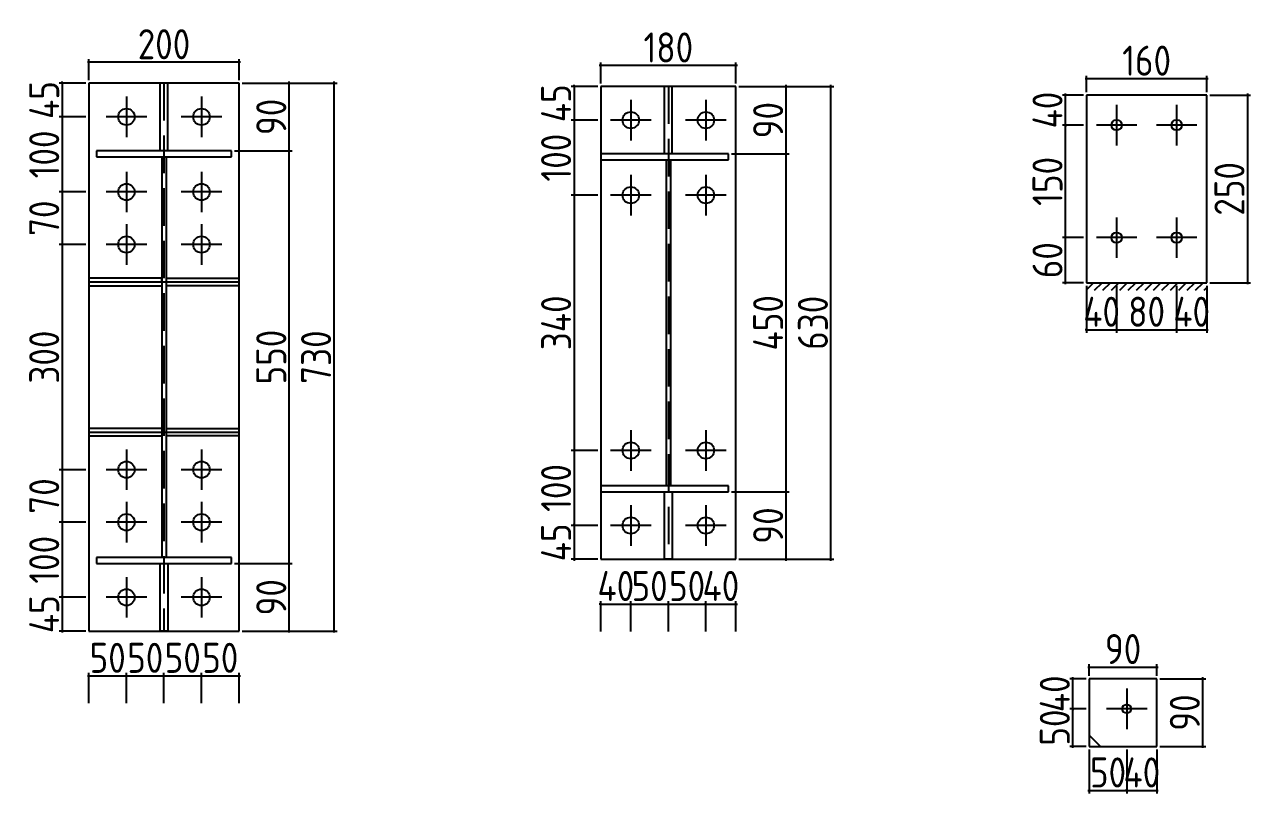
# Model space of a CAD drawing. Extents: x 102162 to 621267, y -39398 to 328893.
# Drawn here: x 385919 to 394087, y 300037 to 305159 of the extents above; entities that cross this region are included whole.
import ezdxf

# ---------------------------------------------------------------- set-up
doc = ezdxf.new("R2010")
doc.units = 0
doc.header["$LTSCALE"] = 1000
doc.header["$MEASUREMENT"] = 0
doc.linetypes.add('DASH', pattern=[0.35, 0.25, -0.1])
doc.styles.get("Standard").update_dxf_attribs({"font": 'gbenor.shx', "bigfont": 'gbcbig.shx'})
doc.dimstyles.get("Standard").update_dxf_attribs({"dimscale": 100, "dimtxt": 3.5, "dimasz": 1, "dimexe": 2.5, "dimexo": 3, "dimgap": 1.5, "dimtad": 1, "dimdec": 0, "dimzin": 0, "dimdsep": 46, "dimtxsty": 'Standard', "dimblk": 'ARCHTICK', "dimcen": 0.09, "dimadec": 0, "dimazin": 0, "dimtfac": 1, "dimtdec": 0, "dimtix": 1, "dimtmove": 2, "dimatfit": 3, "dimfxl": 1, "dimtolj": 1, "dimtzin": 0, "dimarcsym": 0})

# ---------------------------------------------------------------- blocks, each defined once
blk = doc.blocks.new('_ArchTick')
at = {"color": 0, "linetype": 'ByBlock', "const_width": 0.4}
blk.add_lwpolyline([(-0.5, -0.5), (0.5, 0.5)], dxfattribs=at)
blk = doc.blocks.new('*D1405')
at = {"color": 0, "lineweight": -2}
for p, q in [((386337.9, 300820.6), (386607.9, 300820.6)), ((386347.9, 300638.6), (386347.9, 300840.6)), ((386597.9, 300638.6), (386597.9, 300840.6))]:
    blk.add_line(p, q, dxfattribs=at)
at = {"layer": 'Defpoints', "color": 0}
for p in [(386597.9, 300820.6), (386347.9, 300618.6), (386597.9, 300618.6)]:
    blk.add_point(p, dxfattribs=at)
at = {"color": 0, "lineweight": -2, "xscale": 10, "yscale": 10, "zscale": 10, "rotation": 180}
blk.add_blockref('_ArchTick', (386347.9, 300820.6), dxfattribs=at)
at = {"color": 0, "lineweight": -2, "xscale": 10, "yscale": 10, "zscale": 10}
blk.add_blockref('_ArchTick', (386597.9, 300820.6), dxfattribs=at)
at = {"color": 0, "insert": (386472.9, 300940.6), "char_height": 200, "attachment_point": 5}
blk.add_mtext('\\A1;50', dxfattribs=at)
blk = doc.blocks.new('*D1406')
at = {"color": 0, "lineweight": -2}
for p, q in [((386587.9, 300820.6), (386857.9, 300820.6)), ((386597.9, 300638.6), (386597.9, 300840.6)), ((386847.9, 300638.6), (386847.9, 300840.6))]:
    blk.add_line(p, q, dxfattribs=at)
at = {"layer": 'Defpoints', "color": 0}
for p in [(386847.9, 300820.6), (386597.9, 300618.6), (386847.9, 300618.6)]:
    blk.add_point(p, dxfattribs=at)
at = {"color": 0, "lineweight": -2, "xscale": 10, "yscale": 10, "zscale": 10, "rotation": 180}
blk.add_blockref('_ArchTick', (386597.9, 300820.6), dxfattribs=at)
at = {"color": 0, "lineweight": -2, "xscale": 10, "yscale": 10, "zscale": 10}
blk.add_blockref('_ArchTick', (386847.9, 300820.6), dxfattribs=at)
at = {"color": 0, "insert": (386722.9, 300940.6), "char_height": 200, "attachment_point": 5}
blk.add_mtext('\\A1;50', dxfattribs=at)
blk = doc.blocks.new('*D1407')
at = {"color": 0, "lineweight": -2}
for p, q in [((386837.9, 300820.6), (387107.9, 300820.6)), ((386847.9, 300638.6), (386847.9, 300840.6)), ((387097.9, 300638.6), (387097.9, 300840.6))]:
    blk.add_line(p, q, dxfattribs=at)
at = {"layer": 'Defpoints', "color": 0}
for p in [(387097.9, 300820.6), (386847.9, 300618.6), (387097.9, 300618.6)]:
    blk.add_point(p, dxfattribs=at)
at = {"color": 0, "lineweight": -2, "xscale": 10, "yscale": 10, "zscale": 10, "rotation": 180}
blk.add_blockref('_ArchTick', (386847.9, 300820.6), dxfattribs=at)
at = {"color": 0, "lineweight": -2, "xscale": 10, "yscale": 10, "zscale": 10}
blk.add_blockref('_ArchTick', (387097.9, 300820.6), dxfattribs=at)
at = {"color": 0, "insert": (386972.9, 300940.6), "char_height": 200, "attachment_point": 5}
blk.add_mtext('\\A1;50', dxfattribs=at)
blk = doc.blocks.new('*D1408')
at = {"color": 0, "lineweight": -2}
for p, q in [((387087.9, 300820.6), (387357.9, 300820.6)), ((387097.9, 300638.6), (387097.9, 300840.6)), ((387347.9, 300638.6), (387347.9, 300840.6))]:
    blk.add_line(p, q, dxfattribs=at)
at = {"layer": 'Defpoints', "color": 0}
for p in [(387347.9, 300820.6), (387097.9, 300618.6), (387347.9, 300618.6)]:
    blk.add_point(p, dxfattribs=at)
at = {"color": 0, "lineweight": -2, "xscale": 10, "yscale": 10, "zscale": 10, "rotation": 180}
blk.add_blockref('_ArchTick', (387097.9, 300820.6), dxfattribs=at)
at = {"color": 0, "lineweight": -2, "xscale": 10, "yscale": 10, "zscale": 10}
blk.add_blockref('_ArchTick', (387347.9, 300820.6), dxfattribs=at)
at = {"color": 0, "insert": (387222.9, 300940.6), "char_height": 200, "attachment_point": 5}
blk.add_mtext('\\A1;50', dxfattribs=at)
blk = doc.blocks.new('*D1448')
at = {"color": 0, "lineweight": -2}
for p, q in [((386327.9, 304768.6), (386149.9, 304768.6)), ((386169.9, 304768.6), (386169.9, 304778.6)), ((386169.9, 304768.6), (386169.9, 304543.6)), ((386327.9, 304543.6), (386149.9, 304543.6)), ((386169.9, 304543.6), (386169.9, 304533.6))]:
    blk.add_line(p, q, dxfattribs=at)
at = {"layer": 'Defpoints', "color": 0}
for p in [(386347.9, 304768.6), (386169.9, 304543.6), (386347.9, 304543.6)]:
    blk.add_point(p, dxfattribs=at)
at = {"color": 0, "lineweight": -2, "xscale": 10, "yscale": 10, "zscale": 10}
for p, rotation in [((386169.9, 304768.6), 270), ((386169.9, 304543.6), 90)]:
    blk.add_blockref('_ArchTick', p, dxfattribs=dict(at, rotation=rotation))
at = {"color": 0, "insert": (386049.9, 304656.1), "char_height": 200, "attachment_point": 5, "rotation": 90}
blk.add_mtext('\\A1;45', dxfattribs=at)
blk = doc.blocks.new('*D1409')
at = {"color": 0, "lineweight": -2}
for p, q in [((386327.9, 304543.6), (386149.9, 304543.6)), ((386169.9, 304553.6), (386169.9, 304033.6)), ((386327.9, 304043.6), (386149.9, 304043.6))]:
    blk.add_line(p, q, dxfattribs=at)
at = {"layer": 'Defpoints', "color": 0}
for p in [(386347.9, 304543.6), (386169.9, 304043.6), (386347.9, 304043.6)]:
    blk.add_point(p, dxfattribs=at)
at = {"color": 0, "lineweight": -2, "xscale": 10, "yscale": 10, "zscale": 10}
for p, rotation in [((386169.9, 304543.6), 90), ((386169.9, 304043.6), 270)]:
    blk.add_blockref('_ArchTick', p, dxfattribs=dict(at, rotation=rotation))
at = {"color": 0, "insert": (386049.9, 304293.6), "char_height": 200, "attachment_point": 5, "rotation": 90}
blk.add_mtext('\\A1;100', dxfattribs=at)
blk = doc.blocks.new('*D1410')
at = {"color": 0, "lineweight": -2}
for p, q in [((386327.9, 304043.6), (386149.9, 304043.6)), ((386169.9, 304053.6), (386169.9, 303683.6)), ((386327.9, 303693.6), (386149.9, 303693.6))]:
    blk.add_line(p, q, dxfattribs=at)
at = {"layer": 'Defpoints', "color": 0}
for p in [(386347.9, 304043.6), (386169.9, 303693.6), (386347.9, 303693.6)]:
    blk.add_point(p, dxfattribs=at)
at = {"color": 0, "lineweight": -2, "xscale": 10, "yscale": 10, "zscale": 10}
for p, rotation in [((386169.9, 304043.6), 90), ((386169.9, 303693.6), 270)]:
    blk.add_blockref('_ArchTick', p, dxfattribs=dict(at, rotation=rotation))
at = {"color": 0, "insert": (386049.9, 303868.6), "char_height": 200, "attachment_point": 5, "rotation": 90}
blk.add_mtext('\\A1;70', dxfattribs=at)
blk = doc.blocks.new('*D1411')
at = {"color": 0, "lineweight": -2}
for p, q in [((386327.9, 303693.6), (386149.9, 303693.6)), ((386169.9, 303703.6), (386169.9, 302183.6)), ((386327.9, 302193.6), (386149.9, 302193.6))]:
    blk.add_line(p, q, dxfattribs=at)
at = {"layer": 'Defpoints', "color": 0}
for p in [(386347.9, 303693.6), (386169.9, 302193.6), (386347.9, 302193.6)]:
    blk.add_point(p, dxfattribs=at)
at = {"color": 0, "lineweight": -2, "xscale": 10, "yscale": 10, "zscale": 10}
for p, rotation in [((386169.9, 303693.6), 90), ((386169.9, 302193.6), 270)]:
    blk.add_blockref('_ArchTick', p, dxfattribs=dict(at, rotation=rotation))
at = {"color": 0, "insert": (386049.9, 302943.6), "char_height": 200, "attachment_point": 5, "rotation": 90}
blk.add_mtext('\\A1;300', dxfattribs=at)
blk = doc.blocks.new('*D1412')
at = {"color": 0, "lineweight": -2}
for p, q in [((386327.9, 302193.6), (386149.9, 302193.6)), ((386169.9, 302203.6), (386169.9, 301833.6)), ((386327.9, 301843.6), (386149.9, 301843.6))]:
    blk.add_line(p, q, dxfattribs=at)
at = {"layer": 'Defpoints', "color": 0}
for p in [(386347.9, 302193.6), (386169.9, 301843.6), (386347.9, 301843.6)]:
    blk.add_point(p, dxfattribs=at)
at = {"color": 0, "lineweight": -2, "xscale": 10, "yscale": 10, "zscale": 10}
for p, rotation in [((386169.9, 302193.6), 90), ((386169.9, 301843.6), 270)]:
    blk.add_blockref('_ArchTick', p, dxfattribs=dict(at, rotation=rotation))
at = {"color": 0, "insert": (386049.9, 302018.6), "char_height": 200, "attachment_point": 5, "rotation": 90}
blk.add_mtext('\\A1;70', dxfattribs=at)
blk = doc.blocks.new('*D1413')
at = {"color": 0, "lineweight": -2}
for p, q in [((386327.9, 301843.6), (386149.9, 301843.6)), ((386169.9, 301853.6), (386169.9, 301333.6)), ((386327.9, 301343.6), (386149.9, 301343.6))]:
    blk.add_line(p, q, dxfattribs=at)
at = {"layer": 'Defpoints', "color": 0}
for p in [(386347.9, 301843.6), (386169.9, 301343.6), (386347.9, 301343.6)]:
    blk.add_point(p, dxfattribs=at)
at = {"color": 0, "lineweight": -2, "xscale": 10, "yscale": 10, "zscale": 10}
for p, rotation in [((386169.9, 301843.6), 90), ((386169.9, 301343.6), 270)]:
    blk.add_blockref('_ArchTick', p, dxfattribs=dict(at, rotation=rotation))
at = {"color": 0, "insert": (386049.9, 301593.6), "char_height": 200, "attachment_point": 5, "rotation": 90}
blk.add_mtext('\\A1;100', dxfattribs=at)
blk = doc.blocks.new('*D1414')
at = {"color": 0, "lineweight": -2}
for p, q in [((386327.9, 301343.6), (386149.9, 301343.6)), ((386169.9, 301343.6), (386169.9, 301353.6)), ((386169.9, 301343.6), (386169.9, 301118.6)), ((386327.9, 301118.6), (386149.9, 301118.6)), ((386169.9, 301118.6), (386169.9, 301108.6))]:
    blk.add_line(p, q, dxfattribs=at)
at = {"layer": 'Defpoints', "color": 0}
for p in [(386347.9, 301343.6), (386169.9, 301118.6), (386347.9, 301118.6)]:
    blk.add_point(p, dxfattribs=at)
at = {"color": 0, "lineweight": -2, "xscale": 10, "yscale": 10, "zscale": 10}
for p, rotation in [((386169.9, 301343.6), 270), ((386169.9, 301118.6), 90)]:
    blk.add_blockref('_ArchTick', p, dxfattribs=dict(at, rotation=rotation))
at = {"color": 0, "insert": (386049.9, 301231.1), "char_height": 200, "attachment_point": 5, "rotation": 90}
blk.add_mtext('\\A1;45', dxfattribs=at)
blk = doc.blocks.new('*D1415')
at = {"color": 0, "lineweight": -2}
for p, q in [((387317.9, 301568.6), (387702.9, 301568.6)), ((387682.9, 301108.6), (387682.9, 301578.6)), ((387367.9, 301118.6), (387702.9, 301118.6))]:
    blk.add_line(p, q, dxfattribs=at)
at = {"layer": 'Defpoints', "color": 0}
for p in [(387297.9, 301568.6), (387682.9, 301568.6), (387347.9, 301118.6)]:
    blk.add_point(p, dxfattribs=at)
at = {"color": 0, "lineweight": -2, "xscale": 10, "yscale": 10, "zscale": 10}
for p, rotation in [((387682.9, 301568.6), 90), ((387682.9, 301118.6), 270)]:
    blk.add_blockref('_ArchTick', p, dxfattribs=dict(at, rotation=rotation))
at = {"color": 0, "insert": (387562.9, 301343.6), "char_height": 200, "attachment_point": 5, "rotation": 90}
blk.add_mtext('\\A1;90', dxfattribs=at)
blk = doc.blocks.new('*D1449')
at = {"color": 0, "lineweight": -2}
for p, q in [((387317.9, 304318.6), (387702.9, 304318.6)), ((387682.9, 301558.6), (387682.9, 304328.6)), ((387317.9, 301568.6), (387702.9, 301568.6))]:
    blk.add_line(p, q, dxfattribs=at)
at = {"layer": 'Defpoints', "color": 0}
for p in [(387297.9, 304318.6), (387682.9, 304318.6), (387297.9, 301568.6)]:
    blk.add_point(p, dxfattribs=at)
at = {"color": 0, "lineweight": -2, "xscale": 10, "yscale": 10, "zscale": 10}
for p, rotation in [((387682.9, 304318.6), 90), ((387682.9, 301568.6), 270)]:
    blk.add_blockref('_ArchTick', p, dxfattribs=dict(at, rotation=rotation))
at = {"color": 0, "insert": (387562.9, 302943.6), "char_height": 200, "attachment_point": 5, "rotation": 90}
blk.add_mtext('\\A1;550', dxfattribs=at)
blk = doc.blocks.new('*D1450')
at = {"color": 0, "lineweight": -2}
for p, q in [((387367.9, 304768.6), (387702.9, 304768.6)), ((387682.9, 304308.6), (387682.9, 304778.6)), ((387317.9, 304318.6), (387702.9, 304318.6))]:
    blk.add_line(p, q, dxfattribs=at)
at = {"layer": 'Defpoints', "color": 0}
for p in [(387347.9, 304768.6), (387682.9, 304768.6), (387297.9, 304318.6)]:
    blk.add_point(p, dxfattribs=at)
at = {"color": 0, "lineweight": -2, "xscale": 10, "yscale": 10, "zscale": 10}
for p, rotation in [((387682.9, 304768.6), 90), ((387682.9, 304318.6), 270)]:
    blk.add_blockref('_ArchTick', p, dxfattribs=dict(at, rotation=rotation))
at = {"color": 0, "insert": (387562.9, 304543.6), "char_height": 200, "attachment_point": 5, "rotation": 90}
blk.add_mtext('\\A1;90', dxfattribs=at)
blk = doc.blocks.new('*D1451')
at = {"color": 0, "lineweight": -2}
for p, q in [((387367.9, 304768.6), (388001.3, 304768.6)), ((387981.3, 301108.6), (387981.3, 304778.6)), ((387367.9, 301118.6), (388001.3, 301118.6))]:
    blk.add_line(p, q, dxfattribs=at)
at = {"layer": 'Defpoints', "color": 0}
for p in [(387347.9, 304768.6), (387981.3, 304768.6), (387347.9, 301118.6)]:
    blk.add_point(p, dxfattribs=at)
at = {"color": 0, "lineweight": -2, "xscale": 10, "yscale": 10, "zscale": 10}
for p, rotation in [((387981.3, 304768.6), 90), ((387981.3, 301118.6), 270)]:
    blk.add_blockref('_ArchTick', p, dxfattribs=dict(at, rotation=rotation))
at = {"color": 0, "insert": (387861.3, 302943.6), "char_height": 200, "attachment_point": 5, "rotation": 90}
blk.add_mtext('\\A1;730', dxfattribs=at)
blk = doc.blocks.new('*D1452')
at = {"color": 0, "lineweight": -2}
for p, q in [((387357.9, 304907.6), (386337.9, 304907.6)), ((386347.9, 304788.6), (386347.9, 304927.6)), ((387347.9, 304788.6), (387347.9, 304927.6))]:
    blk.add_line(p, q, dxfattribs=at)
at = {"layer": 'Defpoints', "color": 0}
for p in [(386347.9, 304907.6), (386347.9, 304768.6), (387347.9, 304768.6)]:
    blk.add_point(p, dxfattribs=at)
at = {"color": 0, "lineweight": -2, "xscale": 10, "yscale": 10, "zscale": 10, "rotation": 180}
blk.add_blockref('_ArchTick', (386347.9, 304907.6), dxfattribs=at)
at = {"color": 0, "lineweight": -2, "xscale": 10, "yscale": 10, "zscale": 10}
blk.add_blockref('_ArchTick', (387347.9, 304907.6), dxfattribs=at)
at = {"color": 0, "insert": (386847.9, 305027.6), "char_height": 200, "attachment_point": 5}
blk.add_mtext('\\A1;200', dxfattribs=at)
blk = doc.blocks.new('*D1416')
at = {"color": 0, "lineweight": -2}
for p, q in [((389758.5, 301299), (389748.5, 301299)), ((389758.5, 301117), (389758.5, 301319)), ((389758.5, 301299), (389958.5, 301299)), ((389958.5, 301117), (389958.5, 301319)), ((389958.5, 301299), (389968.5, 301299))]:
    blk.add_line(p, q, dxfattribs=at)
at = {"layer": 'Defpoints', "color": 0}
for p in [(389958.5, 301299), (389758.5, 301097), (389958.5, 301097)]:
    blk.add_point(p, dxfattribs=at)
at = {"color": 0, "lineweight": -2, "xscale": 10, "yscale": 10, "zscale": 10}
blk.add_blockref('_ArchTick', (389758.5, 301299), dxfattribs=at)
at = {"color": 0, "lineweight": -2, "xscale": 10, "yscale": 10, "zscale": 10, "rotation": 180}
blk.add_blockref('_ArchTick', (389958.5, 301299), dxfattribs=at)
at = {"color": 0, "insert": (389858.5, 301419), "char_height": 200, "attachment_point": 5}
blk.add_mtext('\\A1;40', dxfattribs=at)
blk = doc.blocks.new('*D1417')
at = {"color": 0, "lineweight": -2}
for p, q in [((389948.5, 301299), (390218.5, 301299)), ((389958.5, 301117), (389958.5, 301319)), ((390208.5, 301117), (390208.5, 301319))]:
    blk.add_line(p, q, dxfattribs=at)
at = {"layer": 'Defpoints', "color": 0}
for p in [(390208.5, 301299), (389958.5, 301097), (390208.5, 301097)]:
    blk.add_point(p, dxfattribs=at)
at = {"color": 0, "lineweight": -2, "xscale": 10, "yscale": 10, "zscale": 10, "rotation": 180}
blk.add_blockref('_ArchTick', (389958.5, 301299), dxfattribs=at)
at = {"color": 0, "lineweight": -2, "xscale": 10, "yscale": 10, "zscale": 10}
blk.add_blockref('_ArchTick', (390208.5, 301299), dxfattribs=at)
at = {"color": 0, "insert": (390083.5, 301419), "char_height": 200, "attachment_point": 5}
blk.add_mtext('\\A1;50', dxfattribs=at)
blk = doc.blocks.new('*D1418')
at = {"color": 0, "lineweight": -2}
for p, q in [((390198.5, 301299), (390468.5, 301299)), ((390208.5, 301117), (390208.5, 301319)), ((390458.5, 301117), (390458.5, 301319))]:
    blk.add_line(p, q, dxfattribs=at)
at = {"layer": 'Defpoints', "color": 0}
for p in [(390458.5, 301299), (390208.5, 301097), (390458.5, 301097)]:
    blk.add_point(p, dxfattribs=at)
at = {"color": 0, "lineweight": -2, "xscale": 10, "yscale": 10, "zscale": 10, "rotation": 180}
blk.add_blockref('_ArchTick', (390208.5, 301299), dxfattribs=at)
at = {"color": 0, "lineweight": -2, "xscale": 10, "yscale": 10, "zscale": 10}
blk.add_blockref('_ArchTick', (390458.5, 301299), dxfattribs=at)
at = {"color": 0, "insert": (390333.5, 301419), "char_height": 200, "attachment_point": 5}
blk.add_mtext('\\A1;50', dxfattribs=at)
blk = doc.blocks.new('*D1419')
at = {"color": 0, "lineweight": -2}
for p, q in [((390458.5, 301299), (390448.5, 301299)), ((390458.5, 301117), (390458.5, 301319)), ((390458.5, 301299), (390658.5, 301299)), ((390658.5, 301117), (390658.5, 301319)), ((390658.5, 301299), (390668.5, 301299))]:
    blk.add_line(p, q, dxfattribs=at)
at = {"layer": 'Defpoints', "color": 0}
for p in [(390658.5, 301299), (390458.5, 301097), (390658.5, 301097)]:
    blk.add_point(p, dxfattribs=at)
at = {"color": 0, "lineweight": -2, "xscale": 10, "yscale": 10, "zscale": 10}
blk.add_blockref('_ArchTick', (390458.5, 301299), dxfattribs=at)
at = {"color": 0, "lineweight": -2, "xscale": 10, "yscale": 10, "zscale": 10, "rotation": 180}
blk.add_blockref('_ArchTick', (390658.5, 301299), dxfattribs=at)
at = {"color": 0, "insert": (390558.5, 301419), "char_height": 200, "attachment_point": 5}
blk.add_mtext('\\A1;40', dxfattribs=at)
blk = doc.blocks.new('*D1453')
at = {"color": 0, "lineweight": -2}
for p, q in [((389738.5, 304747), (389560.5, 304747)), ((389580.5, 304747), (389580.5, 304757)), ((389580.5, 304747), (389580.5, 304522)), ((389738.5, 304522), (389560.5, 304522)), ((389580.5, 304522), (389580.5, 304512))]:
    blk.add_line(p, q, dxfattribs=at)
at = {"layer": 'Defpoints', "color": 0}
for p in [(389758.5, 304747), (389580.5, 304522), (389758.5, 304522)]:
    blk.add_point(p, dxfattribs=at)
at = {"color": 0, "lineweight": -2, "xscale": 10, "yscale": 10, "zscale": 10}
for p, rotation in [((389580.5, 304747), 270), ((389580.5, 304522), 90)]:
    blk.add_blockref('_ArchTick', p, dxfattribs=dict(at, rotation=rotation))
at = {"color": 0, "insert": (389460.5, 304634.5), "char_height": 200, "attachment_point": 5, "rotation": 90}
blk.add_mtext('\\A1;45', dxfattribs=at)
blk = doc.blocks.new('*D1420')
at = {"color": 0, "lineweight": -2}
for p, q in [((389580.5, 304532), (389580.5, 304012)), ((389738.5, 304522), (389560.5, 304522)), ((389738.5, 304022), (389560.5, 304022))]:
    blk.add_line(p, q, dxfattribs=at)
at = {"layer": 'Defpoints', "color": 0}
for p in [(389758.5, 304522), (389580.5, 304022), (389758.5, 304022)]:
    blk.add_point(p, dxfattribs=at)
at = {"color": 0, "lineweight": -2, "xscale": 10, "yscale": 10, "zscale": 10}
for p, rotation in [((389580.5, 304522), 90), ((389580.5, 304022), 270)]:
    blk.add_blockref('_ArchTick', p, dxfattribs=dict(at, rotation=rotation))
at = {"color": 0, "insert": (389460.5, 304272), "char_height": 200, "attachment_point": 5, "rotation": 90}
blk.add_mtext('\\A1;100', dxfattribs=at)
blk = doc.blocks.new('*D1421')
at = {"color": 0, "lineweight": -2}
for p, q in [((389738.5, 304022), (389560.5, 304022)), ((389580.5, 304032), (389580.5, 302312)), ((389738.5, 302322), (389560.5, 302322))]:
    blk.add_line(p, q, dxfattribs=at)
at = {"layer": 'Defpoints', "color": 0}
for p in [(389758.5, 304022), (389580.5, 302322), (389758.5, 302322)]:
    blk.add_point(p, dxfattribs=at)
at = {"color": 0, "lineweight": -2, "xscale": 10, "yscale": 10, "zscale": 10}
for p, rotation in [((389580.5, 304022), 90), ((389580.5, 302322), 270)]:
    blk.add_blockref('_ArchTick', p, dxfattribs=dict(at, rotation=rotation))
at = {"color": 0, "insert": (389460.5, 303172), "char_height": 200, "attachment_point": 5, "rotation": 90}
blk.add_mtext('\\A1;340', dxfattribs=at)
blk = doc.blocks.new('*D1422')
at = {"color": 0, "lineweight": -2}
for p, q in [((389738.5, 302322), (389560.5, 302322)), ((389580.5, 302332), (389580.5, 301812)), ((389738.5, 301822), (389560.5, 301822))]:
    blk.add_line(p, q, dxfattribs=at)
at = {"layer": 'Defpoints', "color": 0}
for p in [(389758.5, 302322), (389580.5, 301822), (389758.5, 301822)]:
    blk.add_point(p, dxfattribs=at)
at = {"color": 0, "lineweight": -2, "xscale": 10, "yscale": 10, "zscale": 10}
for p, rotation in [((389580.5, 302322), 90), ((389580.5, 301822), 270)]:
    blk.add_blockref('_ArchTick', p, dxfattribs=dict(at, rotation=rotation))
at = {"color": 0, "insert": (389460.5, 302072), "char_height": 200, "attachment_point": 5, "rotation": 90}
blk.add_mtext('\\A1;100', dxfattribs=at)
blk = doc.blocks.new('*D1423')
at = {"color": 0, "lineweight": -2}
for p, q in [((389580.5, 301822), (389580.5, 301832)), ((389738.5, 301822), (389560.5, 301822)), ((389580.5, 301822), (389580.5, 301597)), ((389738.5, 301597), (389560.5, 301597)), ((389580.5, 301597), (389580.5, 301587))]:
    blk.add_line(p, q, dxfattribs=at)
at = {"layer": 'Defpoints', "color": 0}
for p in [(389758.5, 301822), (389580.5, 301597), (389758.5, 301597)]:
    blk.add_point(p, dxfattribs=at)
at = {"color": 0, "lineweight": -2, "xscale": 10, "yscale": 10, "zscale": 10}
for p, rotation in [((389580.5, 301822), 270), ((389580.5, 301597), 90)]:
    blk.add_blockref('_ArchTick', p, dxfattribs=dict(at, rotation=rotation))
at = {"color": 0, "insert": (389460.5, 301709.5), "char_height": 200, "attachment_point": 5, "rotation": 90}
blk.add_mtext('\\A1;45', dxfattribs=at)
blk = doc.blocks.new('*D1424')
at = {"color": 0, "lineweight": -2}
for p, q in [((390628.5, 302047), (391013.4, 302047)), ((390993.4, 301587), (390993.4, 302057)), ((390678.5, 301597), (391013.4, 301597))]:
    blk.add_line(p, q, dxfattribs=at)
at = {"layer": 'Defpoints', "color": 0}
for p in [(390608.5, 302047), (390993.4, 302047), (390658.5, 301597)]:
    blk.add_point(p, dxfattribs=at)
at = {"color": 0, "lineweight": -2, "xscale": 10, "yscale": 10, "zscale": 10}
for p, rotation in [((390993.4, 302047), 90), ((390993.4, 301597), 270)]:
    blk.add_blockref('_ArchTick', p, dxfattribs=dict(at, rotation=rotation))
at = {"color": 0, "insert": (390873.4, 301822), "char_height": 200, "attachment_point": 5, "rotation": 90}
blk.add_mtext('\\A1;90', dxfattribs=at)
blk = doc.blocks.new('*D1454')
at = {"color": 0, "lineweight": -2}
for p, q in [((390628.5, 304297), (391013.4, 304297)), ((390993.4, 302037), (390993.4, 304307)), ((390628.5, 302047), (391013.4, 302047))]:
    blk.add_line(p, q, dxfattribs=at)
at = {"layer": 'Defpoints', "color": 0}
for p in [(390608.5, 304297), (390993.4, 304297), (390608.5, 302047)]:
    blk.add_point(p, dxfattribs=at)
at = {"color": 0, "lineweight": -2, "xscale": 10, "yscale": 10, "zscale": 10}
for p, rotation in [((390993.4, 304297), 90), ((390993.4, 302047), 270)]:
    blk.add_blockref('_ArchTick', p, dxfattribs=dict(at, rotation=rotation))
at = {"color": 0, "insert": (390873.4, 303172), "char_height": 200, "attachment_point": 5, "rotation": 90}
blk.add_mtext('\\A1;450', dxfattribs=at)
blk = doc.blocks.new('*D1455')
at = {"color": 0, "lineweight": -2}
for p, q in [((390678.5, 304747), (391013.4, 304747)), ((390993.4, 304287), (390993.4, 304757)), ((390628.5, 304297), (391013.4, 304297))]:
    blk.add_line(p, q, dxfattribs=at)
at = {"layer": 'Defpoints', "color": 0}
for p in [(390658.5, 304747), (390993.4, 304747), (390608.5, 304297)]:
    blk.add_point(p, dxfattribs=at)
at = {"color": 0, "lineweight": -2, "xscale": 10, "yscale": 10, "zscale": 10}
for p, rotation in [((390993.4, 304747), 90), ((390993.4, 304297), 270)]:
    blk.add_blockref('_ArchTick', p, dxfattribs=dict(at, rotation=rotation))
at = {"color": 0, "insert": (390873.4, 304522), "char_height": 200, "attachment_point": 5, "rotation": 90}
blk.add_mtext('\\A1;90', dxfattribs=at)
blk = doc.blocks.new('*D1456')
at = {"color": 0, "lineweight": -2}
for p, q in [((390678.5, 304747), (391311.8, 304747)), ((391291.8, 301587), (391291.8, 304757)), ((390678.5, 301597), (391311.8, 301597))]:
    blk.add_line(p, q, dxfattribs=at)
at = {"layer": 'Defpoints', "color": 0}
for p in [(390658.5, 304747), (391291.8, 304747), (390658.5, 301597)]:
    blk.add_point(p, dxfattribs=at)
at = {"color": 0, "lineweight": -2, "xscale": 10, "yscale": 10, "zscale": 10}
for p, rotation in [((391291.8, 304747), 90), ((391291.8, 301597), 270)]:
    blk.add_blockref('_ArchTick', p, dxfattribs=dict(at, rotation=rotation))
at = {"color": 0, "insert": (391171.8, 303172), "char_height": 200, "attachment_point": 5, "rotation": 90}
blk.add_mtext('\\A1;630', dxfattribs=at)
blk = doc.blocks.new('*D1457')
at = {"color": 0, "lineweight": -2}
for p, q in [((390668.5, 304886), (389748.5, 304886)), ((389758.5, 304767), (389758.5, 304906)), ((390658.5, 304767), (390658.5, 304906))]:
    blk.add_line(p, q, dxfattribs=at)
at = {"layer": 'Defpoints', "color": 0}
for p in [(389758.5, 304886), (389758.5, 304747), (390658.5, 304747)]:
    blk.add_point(p, dxfattribs=at)
at = {"color": 0, "lineweight": -2, "xscale": 10, "yscale": 10, "zscale": 10, "rotation": 180}
blk.add_blockref('_ArchTick', (389758.5, 304886), dxfattribs=at)
at = {"color": 0, "lineweight": -2, "xscale": 10, "yscale": 10, "zscale": 10}
blk.add_blockref('_ArchTick', (390658.5, 304886), dxfattribs=at)
at = {"color": 0, "insert": (390208.5, 305006), "char_height": 200, "attachment_point": 5}
blk.add_mtext('\\A1;180', dxfattribs=at)
blk = doc.blocks.new('*D1458')
at = {"color": 0, "lineweight": -2}
for p, q in [((392995.3, 303419.2), (392995.3, 303105.6)), ((393195.3, 303419.2), (393195.3, 303105.6)), ((392995.3, 303125.6), (392985.3, 303125.6)), ((392995.3, 303125.6), (393195.3, 303125.6)), ((393195.3, 303125.6), (393205.3, 303125.6))]:
    blk.add_line(p, q, dxfattribs=at)
at = {"layer": 'Defpoints', "color": 0}
for p in [(392995.3, 303439.2), (393195.3, 303439.2), (393195.3, 303125.6)]:
    blk.add_point(p, dxfattribs=at)
at = {"color": 0, "lineweight": -2, "xscale": 10, "yscale": 10, "zscale": 10}
blk.add_blockref('_ArchTick', (392995.3, 303125.6), dxfattribs=at)
at = {"color": 0, "lineweight": -2, "xscale": 10, "yscale": 10, "zscale": 10, "rotation": 180}
blk.add_blockref('_ArchTick', (393195.3, 303125.6), dxfattribs=at)
at = {"color": 0, "insert": (393095.3, 303245.6), "char_height": 200, "attachment_point": 5}
blk.add_mtext('\\A1;40', dxfattribs=at)
blk = doc.blocks.new('*D1425')
at = {"color": 0, "lineweight": -2}
for p, q in [((393195.3, 303419.2), (393195.3, 303105.6)), ((393595.3, 303419.2), (393595.3, 303105.6)), ((393185.3, 303125.6), (393605.3, 303125.6))]:
    blk.add_line(p, q, dxfattribs=at)
at = {"layer": 'Defpoints', "color": 0}
for p in [(393195.3, 303439.2), (393595.3, 303439.2), (393595.3, 303125.6)]:
    blk.add_point(p, dxfattribs=at)
at = {"color": 0, "lineweight": -2, "xscale": 10, "yscale": 10, "zscale": 10, "rotation": 180}
blk.add_blockref('_ArchTick', (393195.3, 303125.6), dxfattribs=at)
at = {"color": 0, "lineweight": -2, "xscale": 10, "yscale": 10, "zscale": 10}
blk.add_blockref('_ArchTick', (393595.3, 303125.6), dxfattribs=at)
at = {"color": 0, "insert": (393395.3, 303245.6), "char_height": 200, "attachment_point": 5}
blk.add_mtext('\\A1;80', dxfattribs=at)
blk = doc.blocks.new('*D1426')
at = {"color": 0, "lineweight": -2}
for p, q in [((393595.3, 303419.2), (393595.3, 303105.6)), ((393795.3, 303419.2), (393795.3, 303105.6)), ((393595.3, 303125.6), (393585.3, 303125.6)), ((393595.3, 303125.6), (393795.3, 303125.6)), ((393795.3, 303125.6), (393805.3, 303125.6))]:
    blk.add_line(p, q, dxfattribs=at)
at = {"layer": 'Defpoints', "color": 0}
for p in [(393595.3, 303439.2), (393795.3, 303439.2), (393795.3, 303125.6)]:
    blk.add_point(p, dxfattribs=at)
at = {"color": 0, "lineweight": -2, "xscale": 10, "yscale": 10, "zscale": 10}
blk.add_blockref('_ArchTick', (393595.3, 303125.6), dxfattribs=at)
at = {"color": 0, "lineweight": -2, "xscale": 10, "yscale": 10, "zscale": 10, "rotation": 180}
blk.add_blockref('_ArchTick', (393795.3, 303125.6), dxfattribs=at)
at = {"color": 0, "insert": (393695.3, 303245.6), "char_height": 200, "attachment_point": 5}
blk.add_mtext('\\A1;40', dxfattribs=at)
blk = doc.blocks.new('*D1427')
at = {"color": 0, "lineweight": -2}
for p, q in [((392975.3, 303739.2), (392834.8, 303739.2)), ((392854.8, 303429.2), (392854.8, 303749.2)), ((392975.3, 303439.2), (392834.8, 303439.2))]:
    blk.add_line(p, q, dxfattribs=at)
at = {"layer": 'Defpoints', "color": 0}
for p in [(392854.8, 303739.2), (392995.3, 303739.2), (392995.3, 303439.2)]:
    blk.add_point(p, dxfattribs=at)
at = {"color": 0, "lineweight": -2, "xscale": 10, "yscale": 10, "zscale": 10}
for p, rotation in [((392854.8, 303739.2), 90), ((392854.8, 303439.2), 270)]:
    blk.add_blockref('_ArchTick', p, dxfattribs=dict(at, rotation=rotation))
at = {"color": 0, "insert": (392734.8, 303589.2), "char_height": 200, "attachment_point": 5, "rotation": 90}
blk.add_mtext('\\A1;60', dxfattribs=at)
blk = doc.blocks.new('*D1428')
at = {"color": 0, "lineweight": -2}
for p, q in [((392975.3, 304489.2), (392834.8, 304489.2)), ((392854.8, 303729.2), (392854.8, 304499.2)), ((392975.3, 303739.2), (392834.8, 303739.2))]:
    blk.add_line(p, q, dxfattribs=at)
at = {"layer": 'Defpoints', "color": 0}
for p in [(392854.8, 304489.2), (392995.3, 304489.2), (392995.3, 303739.2)]:
    blk.add_point(p, dxfattribs=at)
at = {"color": 0, "lineweight": -2, "xscale": 10, "yscale": 10, "zscale": 10}
for p, rotation in [((392854.8, 304489.2), 90), ((392854.8, 303739.2), 270)]:
    blk.add_blockref('_ArchTick', p, dxfattribs=dict(at, rotation=rotation))
at = {"color": 0, "insert": (392734.8, 304114.2), "char_height": 200, "attachment_point": 5, "rotation": 90}
blk.add_mtext('\\A1;150', dxfattribs=at)
blk = doc.blocks.new('*D1459')
at = {"color": 0, "lineweight": -2}
for p, q in [((392975.3, 304689.2), (392834.8, 304689.2)), ((392854.8, 304689.2), (392854.8, 304699.2)), ((392854.8, 304489.2), (392854.8, 304689.2)), ((392975.3, 304489.2), (392834.8, 304489.2)), ((392854.8, 304489.2), (392854.8, 304479.2))]:
    blk.add_line(p, q, dxfattribs=at)
at = {"layer": 'Defpoints', "color": 0}
for p in [(392854.8, 304689.2), (392995.3, 304689.2), (392995.3, 304489.2)]:
    blk.add_point(p, dxfattribs=at)
at = {"color": 0, "lineweight": -2, "xscale": 10, "yscale": 10, "zscale": 10}
for p, rotation in [((392854.8, 304689.2), 270), ((392854.8, 304489.2), 90)]:
    blk.add_blockref('_ArchTick', p, dxfattribs=dict(at, rotation=rotation))
at = {"color": 0, "insert": (392734.8, 304589.2), "char_height": 200, "attachment_point": 5, "rotation": 90}
blk.add_mtext('\\A1;40', dxfattribs=at)
blk = doc.blocks.new('*D1460')
at = {"color": 0, "lineweight": -2}
for p, q in [((393805.3, 304798.2), (392985.3, 304798.2)), ((392995.3, 304709.2), (392995.3, 304818.2)), ((393795.3, 304709.2), (393795.3, 304818.2))]:
    blk.add_line(p, q, dxfattribs=at)
at = {"layer": 'Defpoints', "color": 0}
for p in [(392995.3, 304798.2), (392995.3, 304689.2), (393795.3, 304689.2)]:
    blk.add_point(p, dxfattribs=at)
at = {"color": 0, "lineweight": -2, "xscale": 10, "yscale": 10, "zscale": 10, "rotation": 180}
blk.add_blockref('_ArchTick', (392995.3, 304798.2), dxfattribs=at)
at = {"color": 0, "lineweight": -2, "xscale": 10, "yscale": 10, "zscale": 10}
blk.add_blockref('_ArchTick', (393795.3, 304798.2), dxfattribs=at)
at = {"color": 0, "insert": (393395.3, 304918.2), "char_height": 200, "attachment_point": 5}
blk.add_mtext('\\A1;160', dxfattribs=at)
blk = doc.blocks.new('*D1429')
at = {"color": 0, "lineweight": -2}
for p, q in [((393815.3, 304689.2), (394087.2, 304689.2)), ((394067.2, 304699.2), (394067.2, 303429.2)), ((393815.3, 303439.2), (394087.2, 303439.2))]:
    blk.add_line(p, q, dxfattribs=at)
at = {"layer": 'Defpoints', "color": 0}
for p in [(393795.3, 304689.2), (393795.3, 303439.2), (394067.2, 303439.2)]:
    blk.add_point(p, dxfattribs=at)
at = {"color": 0, "lineweight": -2, "xscale": 10, "yscale": 10, "zscale": 10}
for p, rotation in [((394067.2, 304689.2), 90), ((394067.2, 303439.2), 270)]:
    blk.add_blockref('_ArchTick', p, dxfattribs=dict(at, rotation=rotation))
at = {"color": 0, "insert": (393947.2, 304064.2), "char_height": 200, "attachment_point": 5, "rotation": 90}
blk.add_mtext('\\A1;250', dxfattribs=at)
blk = doc.blocks.new('*D1461')
at = {"color": 0, "lineweight": -2}
for p, q in [((393013.1, 300330.9), (393013.1, 300037)), ((393263.1, 300330.9), (393263.1, 300037)), ((393003.1, 300057), (393273.1, 300057))]:
    blk.add_line(p, q, dxfattribs=at)
at = {"layer": 'Defpoints', "color": 0}
for p in [(393013.1, 300350.9), (393263.1, 300350.9), (393263.1, 300057)]:
    blk.add_point(p, dxfattribs=at)
at = {"color": 0, "lineweight": -2, "xscale": 10, "yscale": 10, "zscale": 10, "rotation": 180}
blk.add_blockref('_ArchTick', (393013.1, 300057), dxfattribs=at)
at = {"color": 0, "lineweight": -2, "xscale": 10, "yscale": 10, "zscale": 10}
blk.add_blockref('_ArchTick', (393263.1, 300057), dxfattribs=at)
at = {"color": 0, "insert": (393138.1, 300177), "char_height": 200, "attachment_point": 5}
blk.add_mtext('\\A1;50', dxfattribs=at)
blk = doc.blocks.new('*D1462')
at = {"color": 0, "lineweight": -2}
for p, q in [((393263.1, 300330.9), (393263.1, 300037)), ((393463.1, 300330.9), (393463.1, 300037)), ((393263.1, 300057), (393253.1, 300057)), ((393263.1, 300057), (393463.1, 300057)), ((393463.1, 300057), (393473.1, 300057))]:
    blk.add_line(p, q, dxfattribs=at)
at = {"layer": 'Defpoints', "color": 0}
for p in [(393263.1, 300350.9), (393463.1, 300350.9), (393463.1, 300057)]:
    blk.add_point(p, dxfattribs=at)
at = {"color": 0, "lineweight": -2, "xscale": 10, "yscale": 10, "zscale": 10}
blk.add_blockref('_ArchTick', (393263.1, 300057), dxfattribs=at)
at = {"color": 0, "lineweight": -2, "xscale": 10, "yscale": 10, "zscale": 10, "rotation": 180}
blk.add_blockref('_ArchTick', (393463.1, 300057), dxfattribs=at)
at = {"color": 0, "insert": (393363.1, 300177), "char_height": 200, "attachment_point": 5}
blk.add_mtext('\\A1;40', dxfattribs=at)
blk = doc.blocks.new('*D1430')
at = {"color": 0, "lineweight": -2}
for p, q in [((392903.5, 300340.9), (392903.5, 300610.9)), ((392993.1, 300600.9), (392883.5, 300600.9)), ((392993.1, 300350.9), (392883.5, 300350.9))]:
    blk.add_line(p, q, dxfattribs=at)
at = {"layer": 'Defpoints', "color": 0}
for p in [(392903.5, 300600.9), (393013.1, 300600.9), (393013.1, 300350.9)]:
    blk.add_point(p, dxfattribs=at)
at = {"color": 0, "lineweight": -2, "xscale": 10, "yscale": 10, "zscale": 10}
for p, rotation in [((392903.5, 300600.9), 90), ((392903.5, 300350.9), 270)]:
    blk.add_blockref('_ArchTick', p, dxfattribs=dict(at, rotation=rotation))
at = {"color": 0, "insert": (392783.5, 300475.9), "char_height": 200, "attachment_point": 5, "rotation": 90}
blk.add_mtext('\\A1;50', dxfattribs=at)
blk = doc.blocks.new('*D1463')
at = {"color": 0, "lineweight": -2}
for p, q in [((392993.1, 300800.9), (392883.5, 300800.9)), ((392903.5, 300800.9), (392903.5, 300810.9)), ((392903.5, 300600.9), (392903.5, 300800.9)), ((392993.1, 300600.9), (392883.5, 300600.9)), ((392903.5, 300600.9), (392903.5, 300590.9))]:
    blk.add_line(p, q, dxfattribs=at)
at = {"layer": 'Defpoints', "color": 0}
for p in [(392903.5, 300800.9), (393013.1, 300800.9), (393013.1, 300600.9)]:
    blk.add_point(p, dxfattribs=at)
at = {"color": 0, "lineweight": -2, "xscale": 10, "yscale": 10, "zscale": 10}
for p, rotation in [((392903.5, 300800.9), 270), ((392903.5, 300600.9), 90)]:
    blk.add_blockref('_ArchTick', p, dxfattribs=dict(at, rotation=rotation))
at = {"color": 0, "insert": (392783.5, 300700.9), "char_height": 200, "attachment_point": 5, "rotation": 90}
blk.add_mtext('\\A1;40', dxfattribs=at)
blk = doc.blocks.new('*D1464')
at = {"color": 0, "lineweight": -2}
for p, q in [((393003.1, 300878.9), (393473.1, 300878.9)), ((393013.1, 300820.9), (393013.1, 300898.9)), ((393463.1, 300820.9), (393463.1, 300898.9))]:
    blk.add_line(p, q, dxfattribs=at)
at = {"layer": 'Defpoints', "color": 0}
for p in [(393463.1, 300878.9), (393013.1, 300800.9), (393463.1, 300800.9)]:
    blk.add_point(p, dxfattribs=at)
at = {"color": 0, "lineweight": -2, "xscale": 10, "yscale": 10, "zscale": 10, "rotation": 180}
blk.add_blockref('_ArchTick', (393013.1, 300878.9), dxfattribs=at)
at = {"color": 0, "lineweight": -2, "xscale": 10, "yscale": 10, "zscale": 10}
blk.add_blockref('_ArchTick', (393463.1, 300878.9), dxfattribs=at)
at = {"color": 0, "insert": (393238.1, 300998.9), "char_height": 200, "attachment_point": 5}
blk.add_mtext('\\A1;90', dxfattribs=at)
blk = doc.blocks.new('*D1465')
at = {"color": 0, "lineweight": -2}
for p, q in [((393483.1, 300800.9), (393789.7, 300800.9)), ((393769.7, 300340.9), (393769.7, 300810.9)), ((393483.1, 300350.9), (393789.7, 300350.9))]:
    blk.add_line(p, q, dxfattribs=at)
at = {"layer": 'Defpoints', "color": 0}
for p in [(393463.1, 300800.9), (393769.7, 300800.9), (393463.1, 300350.9)]:
    blk.add_point(p, dxfattribs=at)
at = {"color": 0, "lineweight": -2, "xscale": 10, "yscale": 10, "zscale": 10}
for p, rotation in [((393769.7, 300800.9), 90), ((393769.7, 300350.9), 270)]:
    blk.add_blockref('_ArchTick', p, dxfattribs=dict(at, rotation=rotation))
at = {"color": 0, "insert": (393649.7, 300575.9), "char_height": 200, "attachment_point": 5, "rotation": 90}
blk.add_mtext('\\A1;90', dxfattribs=at)

msp = doc.modelspace()

# ---------------------------------------------------------------- hatches: boundary and pattern name
h = msp.add_hatch()
h.set_pattern_fill('ANSI31', color=2, scale=25, style=0)
h.set_pattern_definition([(45, (-813466.615, -184817.26), (-28.0633004, 28.0633004), [])])
h.paths.add_polyline_path([(393795.3, 303439.2), (393769.5, 303439.2), (393795.3, 303405.9)], flags=17)
h.paths.add_polyline_path([(393769.5, 303439.2), (392995.3, 303439.2), (392995.3, 303389.2), (393795.3, 303389.2), (393795.3, 303405.9)])

# ---------------------------------------------------------------- linework, layer by layer
at = {"color": 2}
for p, q in [((386347.9, 304768.6), (386347.9, 301118.6)), ((387347.9, 304768.6), (386347.9, 304768.6)), ((386822.9, 304318.6), (386822.9, 304768.6)), ((386872.9, 304318.6), (386872.9, 304768.6)), ((387347.9, 301118.6), (387347.9, 304768.6)), ((389758.5, 304747), (389758.5, 301597)), ((390658.5, 304747), (389758.5, 304747)), ((390183.5, 304297), (390183.5, 304747)), ((390233.5, 304297), (390233.5, 304747)), ((390658.5, 301597), (390658.5, 304747)), ((392995.3, 304689.2), (392995.3, 303439.2)), ((393795.3, 304689.2), (392995.3, 304689.2)), ((393795.3, 303439.2), (393795.3, 304689.2)), ((386597.9, 304678.6), (386597.9, 304408.6)), ((387097.9, 304678.6), (387097.9, 304408.6)), ((389958.5, 304657), (389958.5, 304387)), ((390458.5, 304657), (390458.5, 304387)), ((393195.3, 304624.2), (393195.3, 304354.2)), ((393595.3, 304624.2), (393595.3, 304354.2)), ((386732.9, 304543.6), (386462.9, 304543.6)), ((387232.9, 304543.6), (386962.9, 304543.6)), ((390093.5, 304522), (389823.5, 304522)), ((390593.5, 304522), (390323.5, 304522)), ((393330.3, 304489.2), (393060.3, 304489.2)), ((393730.3, 304489.2), (393460.3, 304489.2)), ((386597.9, 304178.6), (386597.9, 303908.6)), ((387097.9, 304178.6), (387097.9, 303908.6)), ((389958.5, 304157), (389958.5, 303887)), ((390458.5, 304157), (390458.5, 303887)), ((386732.9, 304043.6), (386462.9, 304043.6)), ((387232.9, 304043.6), (386962.9, 304043.6)), ((390093.5, 304022), (389823.5, 304022)), ((390593.5, 304022), (390323.5, 304022)), ((393195.3, 303874.2), (393195.3, 303604.2)), ((393595.3, 303874.2), (393595.3, 303604.2)), ((386597.9, 303828.6), (386597.9, 303558.6)), ((387097.9, 303828.6), (387097.9, 303558.6)), ((393330.3, 303739.2), (393060.3, 303739.2)), ((393730.3, 303739.2), (393460.3, 303739.2)), ((386732.9, 303693.6), (386462.9, 303693.6)), ((387232.9, 303693.6), (386962.9, 303693.6)), ((386832.9, 303468.6), (386347.9, 303468.6)), ((386862.9, 303468.6), (387347.9, 303468.6)), ((386347.9, 303418.6), (386832.9, 303418.6)), ((387347.9, 303418.6), (386862.9, 303418.6)), ((392995.3, 303439.2), (393795.3, 303439.2)), ((386832.9, 302468.6), (386347.9, 302468.6)), ((386347.9, 302418.6), (386832.9, 302418.6)), ((386862.9, 302468.6), (387347.9, 302468.6)), ((387347.9, 302418.6), (386862.9, 302418.6)), ((389958.5, 302457), (389958.5, 302187)), ((390458.5, 302457), (390458.5, 302187)), ((386597.9, 302328.6), (386597.9, 302058.6)), ((387097.9, 302328.6), (387097.9, 302058.6)), ((390093.5, 302322), (389823.5, 302322)), ((390593.5, 302322), (390323.5, 302322)), ((386732.9, 302193.6), (386462.9, 302193.6)), ((387232.9, 302193.6), (386962.9, 302193.6)), ((390183.5, 301597), (390183.5, 302047)), ((390233.5, 302047), (390233.5, 301597)), ((386597.9, 301978.6), (386597.9, 301708.6)), ((387097.9, 301978.6), (387097.9, 301708.6)), ((389958.5, 301957), (389958.5, 301687)), ((390458.5, 301957), (390458.5, 301687)), ((386732.9, 301843.6), (386462.9, 301843.6)), ((387232.9, 301843.6), (386962.9, 301843.6)), ((390093.5, 301822), (389823.5, 301822)), ((390593.5, 301822), (390323.5, 301822)), ((389758.5, 301597), (390658.5, 301597)), ((390208.5, 301597), (390183.5, 301597)), ((390233.5, 301597), (390208.5, 301597)), ((386822.9, 301118.6), (386822.9, 301568.6)), ((386872.9, 301568.6), (386872.9, 301118.6)), ((386597.9, 301478.6), (386597.9, 301208.6)), ((387097.9, 301478.6), (387097.9, 301208.6)), ((386732.9, 301343.6), (386462.9, 301343.6)), ((387232.9, 301343.6), (386962.9, 301343.6)), ((386347.9, 301118.6), (387347.9, 301118.6)), ((386847.9, 301118.6), (386822.9, 301118.6)), ((386872.9, 301118.6), (386847.9, 301118.6)), ((393013.1, 300800.9), (393013.1, 300350.9)), ((393463.1, 300800.9), (393013.1, 300800.9)), ((393463.1, 300350.9), (393463.1, 300800.9)), ((393263.1, 300735.9), (393263.1, 300465.9)), ((393398.1, 300600.9), (393128.1, 300600.9)), ((393013.1, 300425.9), (393088.1, 300350.9)), ((393013.1, 300350.9), (393463.1, 300350.9))]:
    msp.add_line(p, q, dxfattribs=at)
at = {"color": 1, "linetype": 'DASH'}
for p, q in [((386847.9, 304768.6), (386847.9, 301118.6)), ((390208.5, 304747), (390208.5, 301597))]:
    msp.add_line(p, q, dxfattribs=at)
at = {"color": 4}
for p, q in [((386847.9, 304318.6), (386397.9, 304318.6)), ((386397.9, 304318.6), (386397.9, 304278.6)), ((386397.9, 304278.6), (387297.9, 304278.6)), ((386832.9, 304278.6), (386832.9, 301608.6)), ((387297.9, 304318.6), (386847.9, 304318.6)), ((386862.9, 304278.6), (386862.9, 301608.6)), ((387297.9, 304278.6), (387297.9, 304318.6)), ((390208.5, 304297), (389758.5, 304297)), ((389758.5, 304297), (389758.5, 304257)), ((390608.5, 304297), (390208.5, 304297)), ((390608.5, 304257), (390608.5, 304297)), ((389758.5, 304257), (390608.5, 304257)), ((390193.5, 304257), (390193.5, 302087)), ((390223.5, 304257), (390223.5, 302087)), ((386832.9, 303443.6), (386832.9, 303468.6)), ((390608.5, 302087), (389758.5, 302087)), ((389758.5, 302087), (389758.5, 302047)), ((390608.5, 302047), (390608.5, 302087)), ((389758.5, 302047), (390208.5, 302047)), ((390183.5, 302047), (390233.5, 302047)), ((390208.5, 302047), (390608.5, 302047)), ((387297.9, 301608.6), (386397.9, 301608.6)), ((386397.9, 301608.6), (386397.9, 301568.6)), ((387297.9, 301568.6), (387297.9, 301608.6)), ((386397.9, 301568.6), (386847.9, 301568.6)), ((386822.9, 301568.6), (386872.9, 301568.6)), ((386847.9, 301568.6), (387297.9, 301568.6))]:
    msp.add_line(p, q, dxfattribs=at)
at = {"color": 1}
for p, q in [((387347.9, 303443.6), (386347.9, 303443.6)), ((386347.9, 302443.6), (387347.9, 302443.6))]:
    msp.add_line(p, q, dxfattribs=at)
at = {"color": 2}
for centre, radius in [((386597.9, 304543.6), 55), ((387097.9, 304543.6), 55), ((389958.5, 304522), 55), ((390458.5, 304522), 55), ((393195.3, 304489.2), 35), ((393595.3, 304489.2), 35), ((386597.9, 304043.6), 55), ((387097.9, 304043.6), 55), ((389958.5, 304022), 55), ((390458.5, 304022), 55), ((386597.9, 303693.6), 55), ((387097.9, 303693.6), 55), ((393195.3, 303739.2), 35), ((393595.3, 303739.2), 35), ((389958.5, 302322), 55), ((390458.5, 302322), 55), ((386597.9, 302193.6), 55), ((387097.9, 302193.6), 55), ((386597.9, 301843.6), 55), ((387097.9, 301843.6), 55), ((389958.5, 301822), 55), ((390458.5, 301822), 55), ((386597.9, 301343.6), 55), ((387097.9, 301343.6), 55), ((393263.1, 300600.9), 30)]:
    msp.add_circle(centre, radius, dxfattribs=at)

# ---------------------------------------------------------------- dimensions: what is measured, and where the dimension line sits
at = {"color": 4}
for p1, p2, distance, picture, middle in [((387347.9, 304768.6), (386347.9, 304768.6), -139, '*D1452', (386847.9, 305027.6)), ((390658.5, 304747), (389758.5, 304747), -139, '*D1457', (390208.5, 305006)), ((393795.3, 304689.2), (392995.3, 304689.2), -109, '*D1460', (393395.3, 304918.2)), ((387347.9, 301118.6), (387347.9, 304768.6), -633.4, '*D1451', (387861.3, 302943.6)), ((390658.5, 301597), (390658.5, 304747), -633.4, '*D1456', (391171.8, 303172)), ((393795.3, 304689.2), (393795.3, 303439.2), 272, '*D1429', (393947.2, 304064.2)), ((393013.1, 300800.9), (393463.1, 300800.9), 78, '*D1464', (393238.1, 300998.9)), ((393463.1, 300350.9), (393463.1, 300800.9), -306.6, '*D1465', (393649.7, 300575.9))]:
    dim = msp.add_aligned_dim(p1=p1, p2=p2, distance=distance, dimstyle='Standard', override={"dimtxt": 2, "dimasz": 0.1, "dimexe": 0.2, "dimexo": 0.2, "dimgap": 0.2, "dimlfac": 0.2, "dimdle": 0.1}, dxfattribs=at)
    dim.commit()
    dim.dimension.update_dxf_attribs({"geometry": picture, "text_midpoint": middle})
for base, p1, p2, picture, middle in [((386169.9, 304543.6), (386347.9, 304768.6), (386347.9, 304543.6), '*D1448', (386049.9, 304656.1)), ((387682.9, 304768.6), (387297.9, 304318.6), (387347.9, 304768.6), '*D1450', (387562.9, 304543.6)), ((389580.5, 304522), (389758.5, 304747), (389758.5, 304522), '*D1453', (389460.5, 304634.5)), ((390993.4, 304747), (390608.5, 304297), (390658.5, 304747), '*D1455', (390873.4, 304522)), ((392854.8, 304689.2), (392995.3, 304489.2), (392995.3, 304689.2), '*D1459', (392734.8, 304589.2)), ((386169.9, 304043.6), (386347.9, 304543.6), (386347.9, 304043.6), '*D1409', (386049.9, 304293.6)), ((389580.5, 304022), (389758.5, 304522), (389758.5, 304022), '*D1420', (389460.5, 304272)), ((392854.8, 304489.2), (392995.3, 303739.2), (392995.3, 304489.2), '*D1428', (392734.8, 304114.2)), ((387682.9, 304318.6), (387297.9, 301568.6), (387297.9, 304318.6), '*D1449', (387562.9, 302943.6)), ((390993.4, 304297), (390608.5, 302047), (390608.5, 304297), '*D1454', (390873.4, 303172)), ((386169.9, 303693.6), (386347.9, 304043.6), (386347.9, 303693.6), '*D1410', (386049.9, 303868.6)), ((389580.5, 302322), (389758.5, 304022), (389758.5, 302322), '*D1421', (389460.5, 303172)), ((392854.8, 303739.2), (392995.3, 303439.2), (392995.3, 303739.2), '*D1427', (392734.8, 303589.2)), ((386169.9, 302193.6), (386347.9, 303693.6), (386347.9, 302193.6), '*D1411', (386049.9, 302943.6)), ((389580.5, 301822), (389758.5, 302322), (389758.5, 301822), '*D1422', (389460.5, 302072)), ((386169.9, 301843.6), (386347.9, 302193.6), (386347.9, 301843.6), '*D1412', (386049.9, 302018.6)), ((390993.4, 302047), (390658.5, 301597), (390608.5, 302047), '*D1424', (390873.4, 301822)), ((386169.9, 301343.6), (386347.9, 301843.6), (386347.9, 301343.6), '*D1413', (386049.9, 301593.6)), ((389580.5, 301597), (389758.5, 301822), (389758.5, 301597), '*D1423', (389460.5, 301709.5)), ((387682.9, 301568.6), (387347.9, 301118.6), (387297.9, 301568.6), '*D1415', (387562.9, 301343.6)), ((386169.9, 301118.6), (386347.9, 301343.6), (386347.9, 301118.6), '*D1414', (386049.9, 301231.1)), ((392903.5, 300800.9), (393013.1, 300600.9), (393013.1, 300800.9), '*D1463', (392783.5, 300700.9)), ((392903.5, 300600.9), (393013.1, 300350.9), (393013.1, 300600.9), '*D1430', (392783.5, 300475.9))]:
    dim = msp.add_linear_dim(base=base, p1=p1, p2=p2, angle=90, dimstyle='Standard', override={"dimtxt": 2, "dimasz": 0.1, "dimexe": 0.2, "dimexo": 0.2, "dimgap": 0.2, "dimlfac": 0.2, "dimdle": 0.1}, dxfattribs=at)
    dim.commit()
    dim.dimension.update_dxf_attribs({"geometry": picture, "text_midpoint": middle})
for base, p1, p2, picture, middle in [((393195.3, 303125.6), (392995.3, 303439.2), (393195.3, 303439.2), '*D1458', (393095.3, 303245.6)), ((393595.3, 303125.6), (393195.3, 303439.2), (393595.3, 303439.2), '*D1425', (393395.3, 303245.6)), ((393795.3, 303125.6), (393595.3, 303439.2), (393795.3, 303439.2), '*D1426', (393695.3, 303245.6)), ((389958.5, 301299), (389758.5, 301097), (389958.5, 301097), '*D1416', (389858.5, 301419)), ((390208.5, 301299), (389958.5, 301097), (390208.5, 301097), '*D1417', (390083.5, 301419)), ((390458.5, 301299), (390208.5, 301097), (390458.5, 301097), '*D1418', (390333.5, 301419)), ((390658.5, 301299), (390458.5, 301097), (390658.5, 301097), '*D1419', (390558.5, 301419)), ((386597.9, 300820.6), (386347.9, 300618.6), (386597.9, 300618.6), '*D1405', (386472.9, 300940.6)), ((386847.9, 300820.6), (386597.9, 300618.6), (386847.9, 300618.6), '*D1406', (386722.9, 300940.6)), ((387097.9, 300820.6), (386847.9, 300618.6), (387097.9, 300618.6), '*D1407', (386972.9, 300940.6)), ((387347.9, 300820.6), (387097.9, 300618.6), (387347.9, 300618.6), '*D1408', (387222.9, 300940.6)), ((393263.1, 300057), (393013.1, 300350.9), (393263.1, 300350.9), '*D1461', (393138.1, 300177)), ((393463.1, 300057), (393263.1, 300350.9), (393463.1, 300350.9), '*D1462', (393363.1, 300177))]:
    dim = msp.add_linear_dim(base=base, p1=p1, p2=p2, dimstyle='Standard', override={"dimtxt": 2, "dimasz": 0.1, "dimexe": 0.2, "dimexo": 0.2, "dimgap": 0.2, "dimlfac": 0.2, "dimdle": 0.1}, dxfattribs=at)
    dim.commit()
    dim.dimension.update_dxf_attribs({"geometry": picture, "text_midpoint": middle})

doc.saveas('drawing.dxf')
